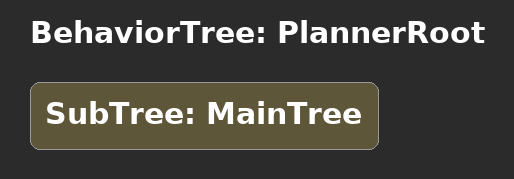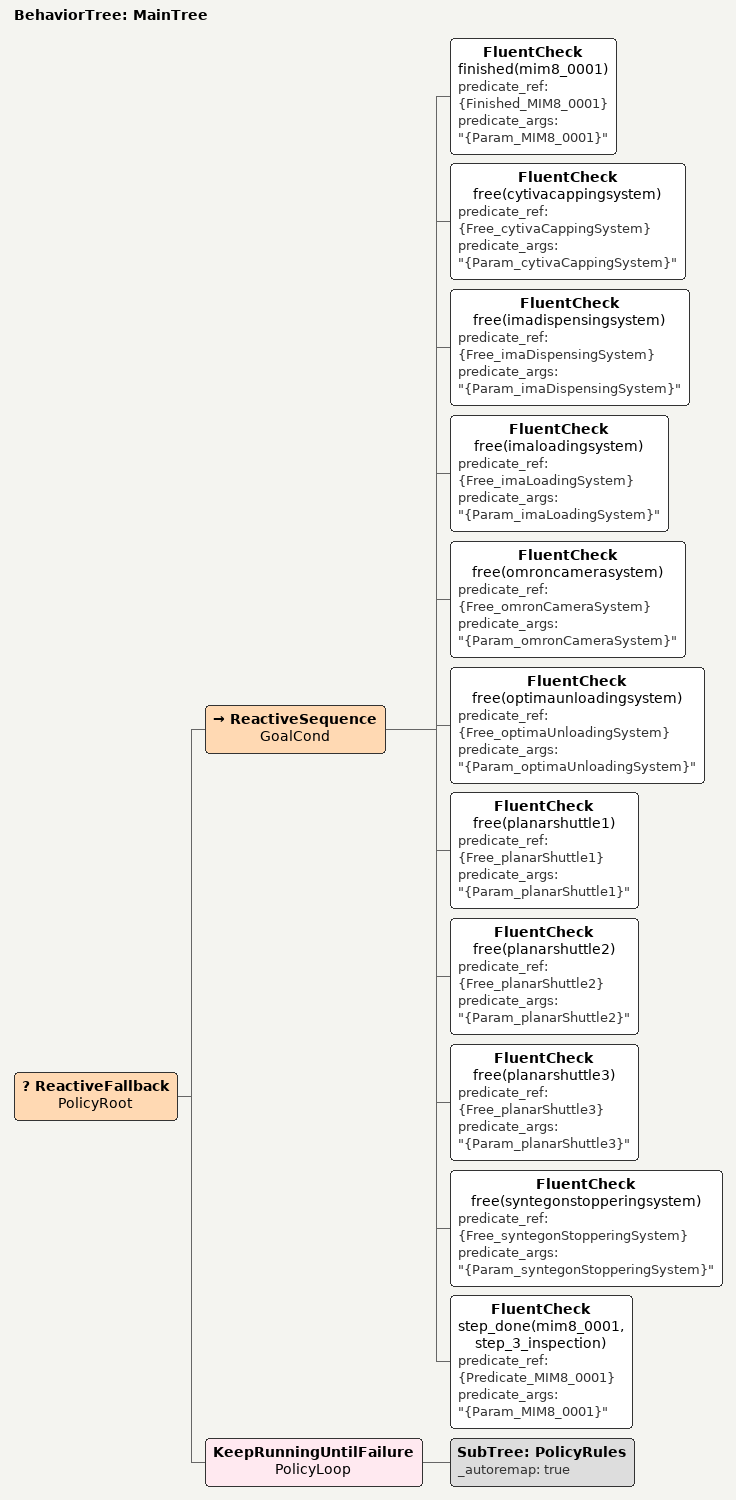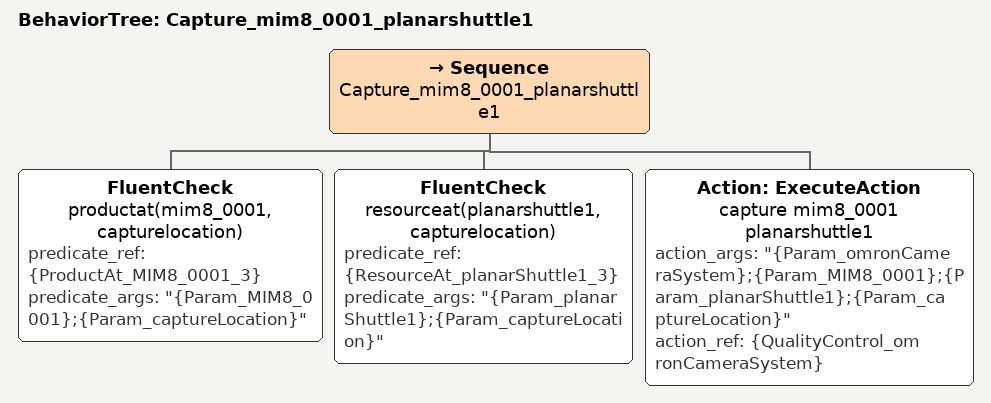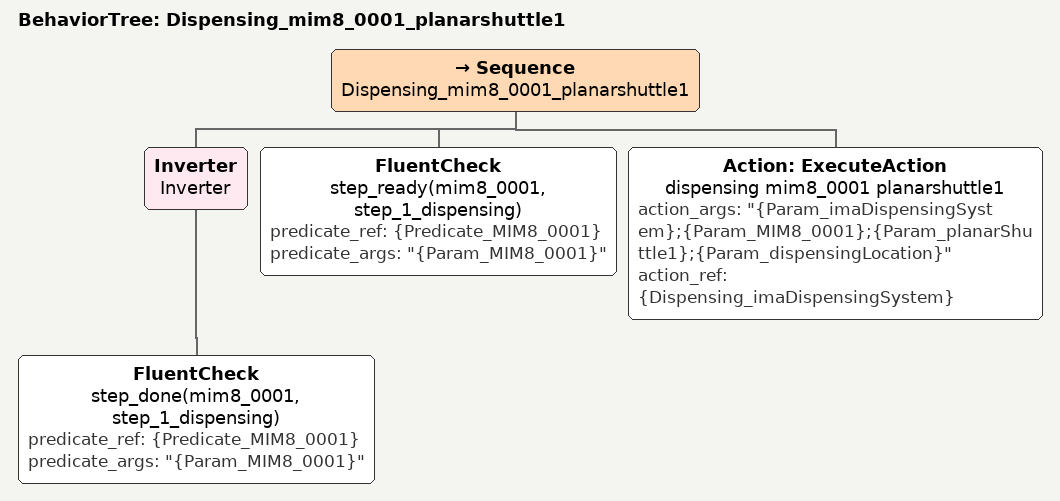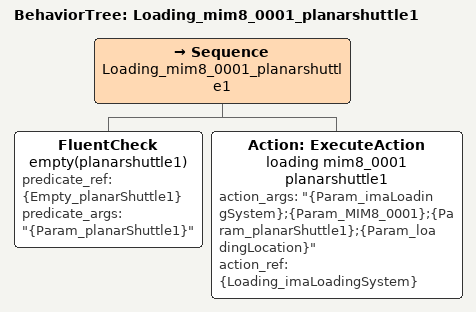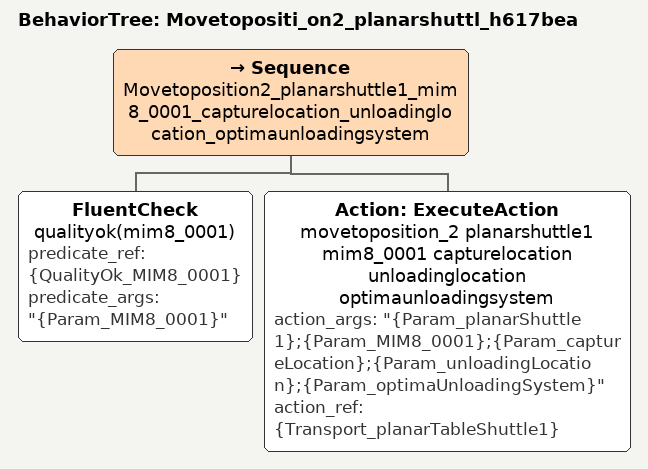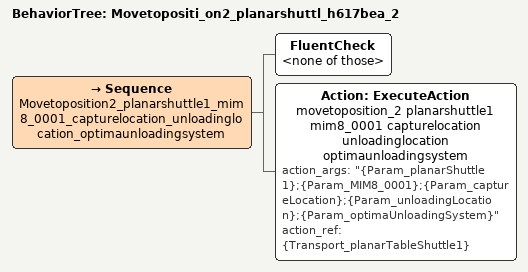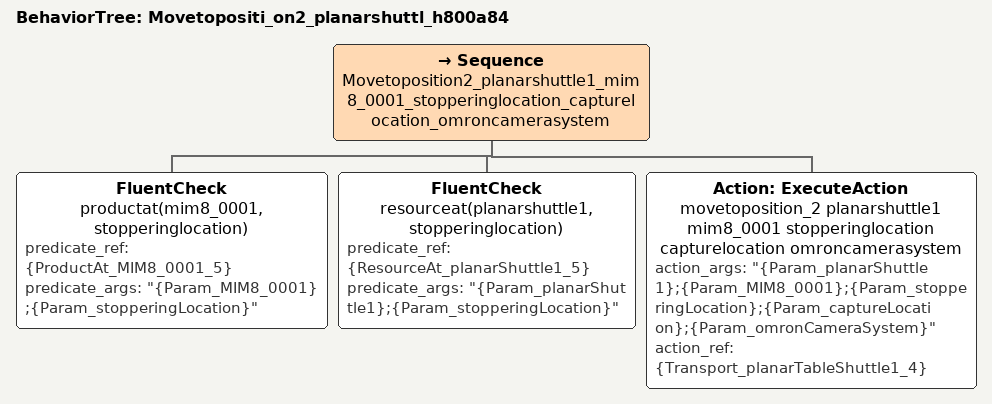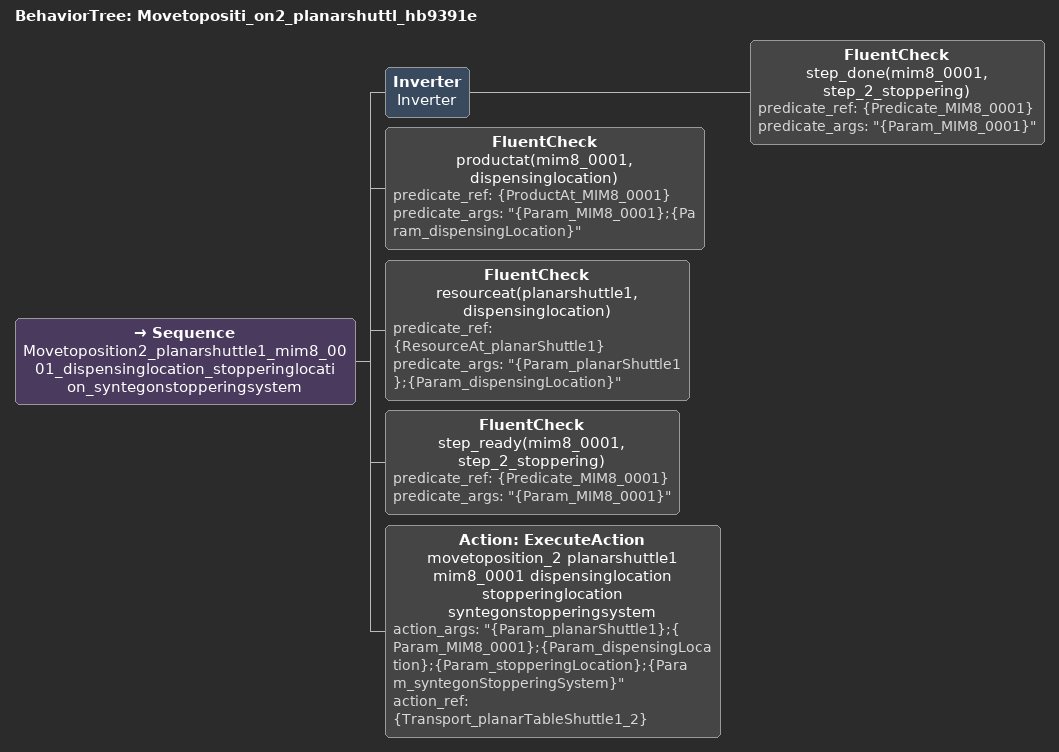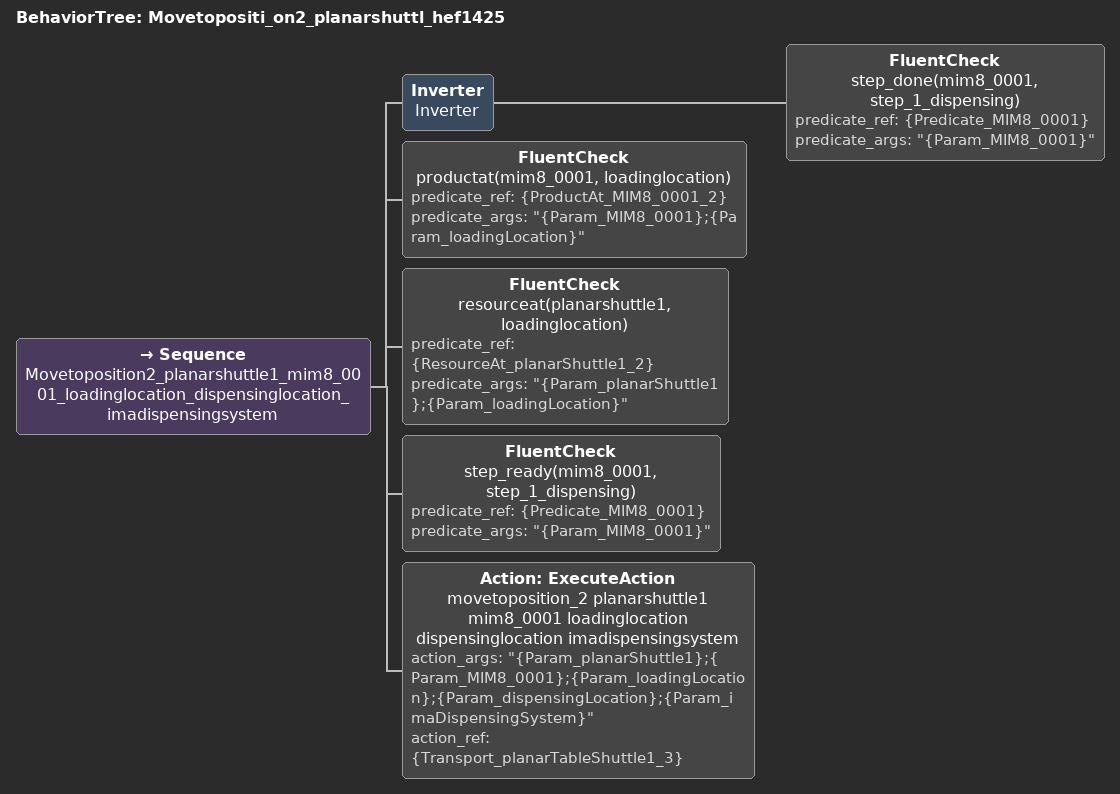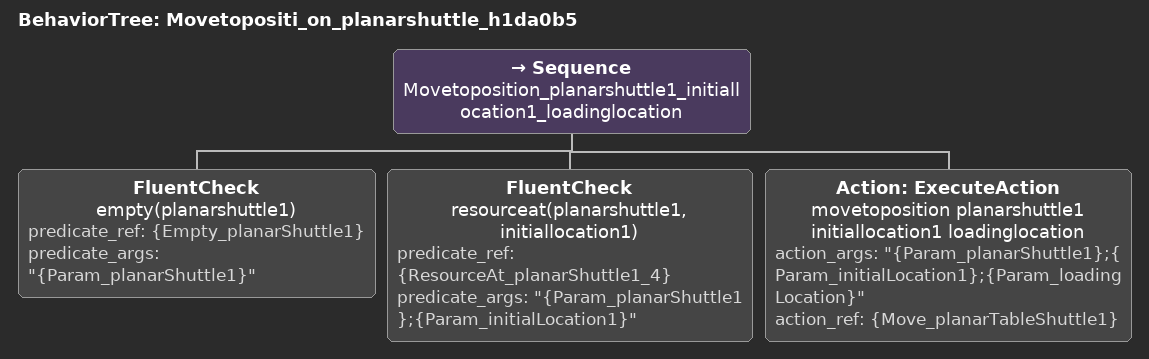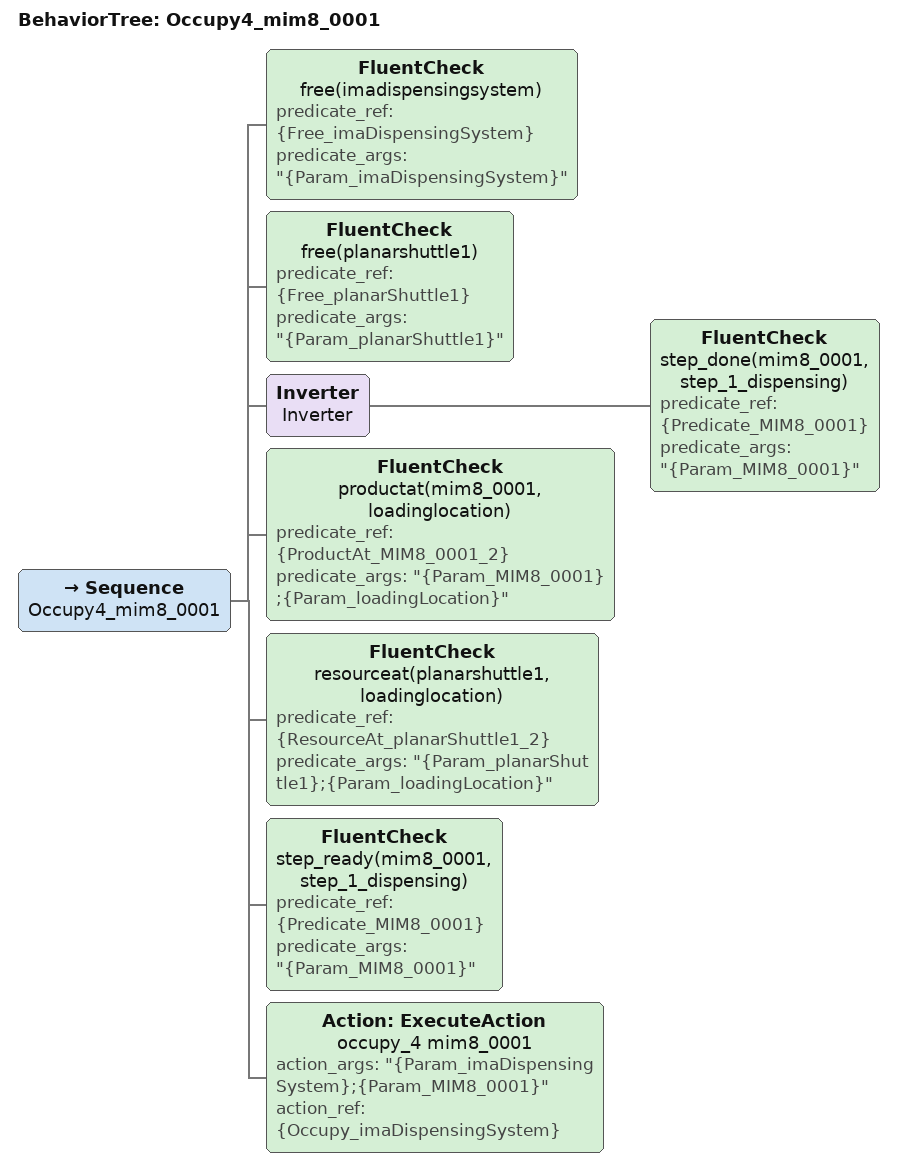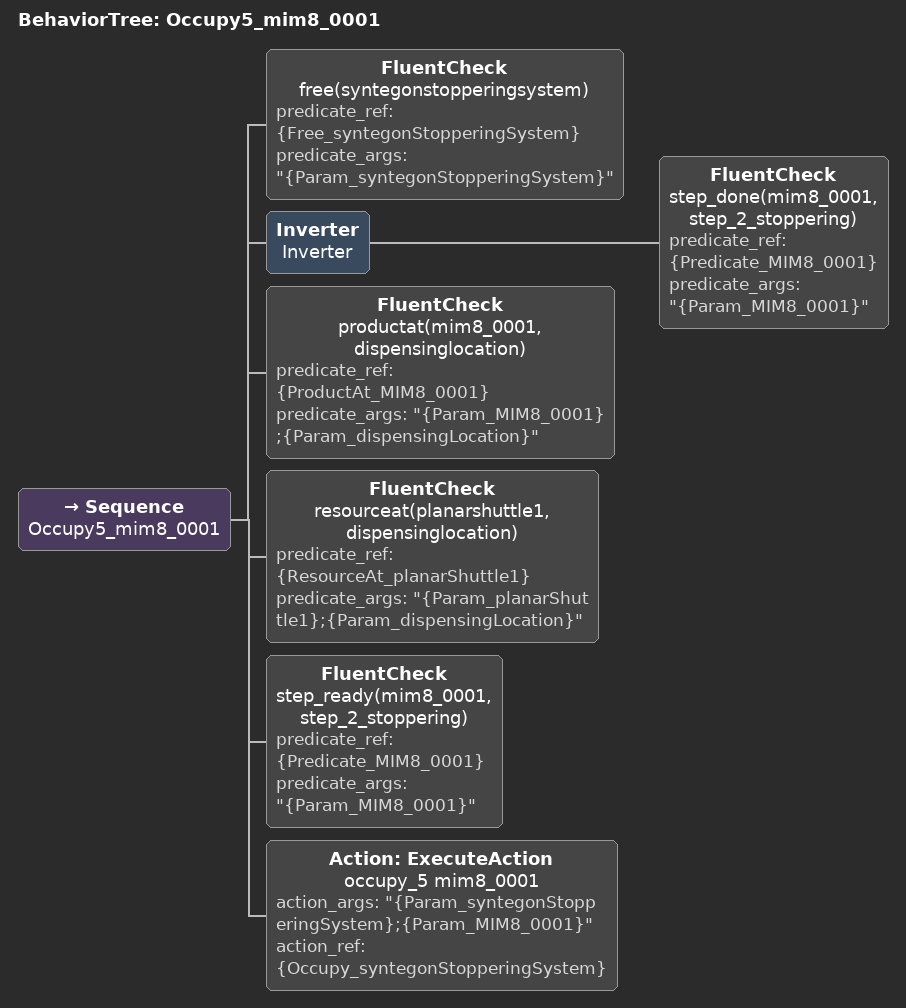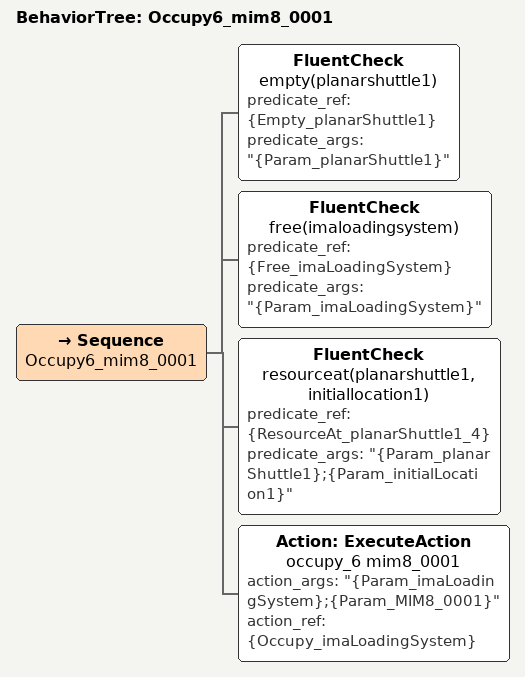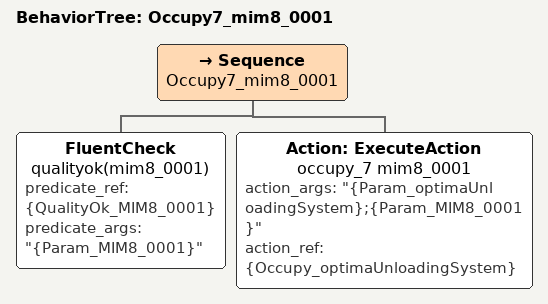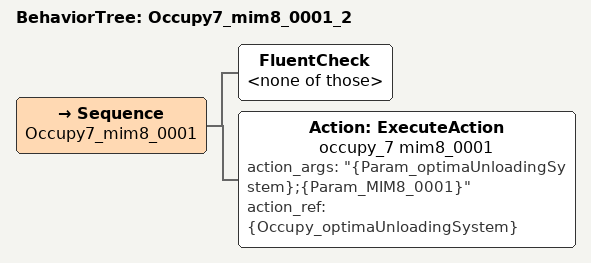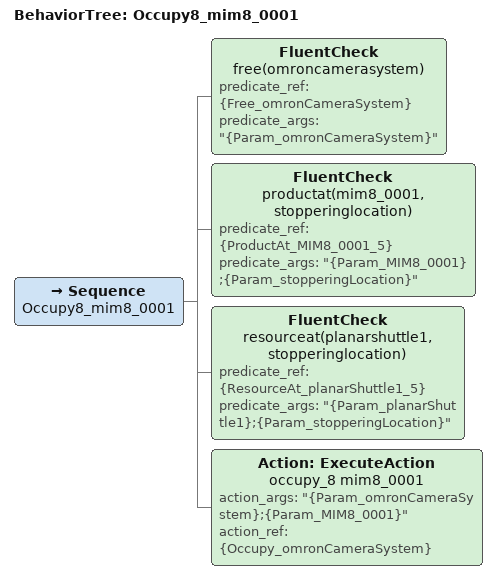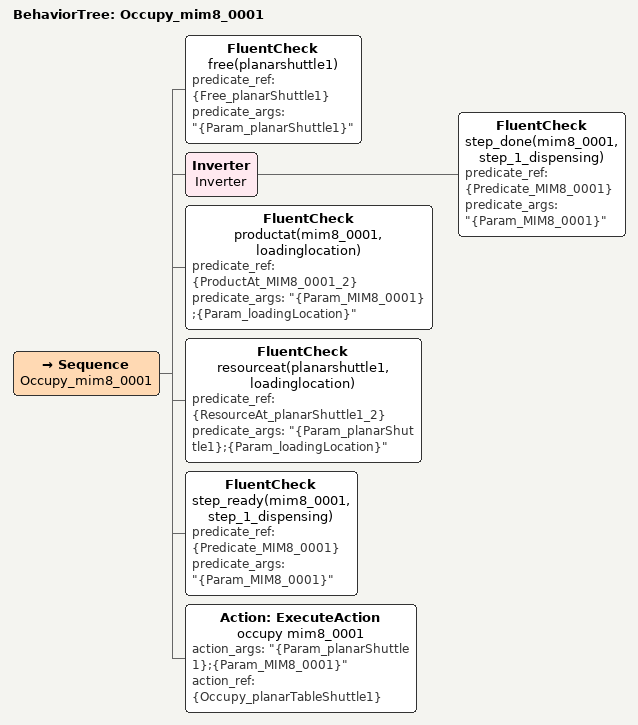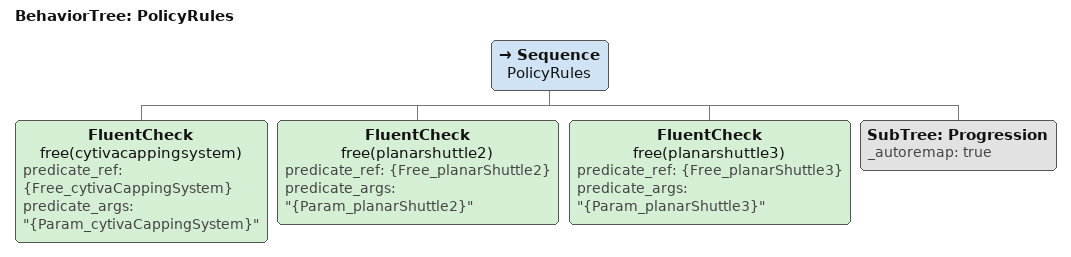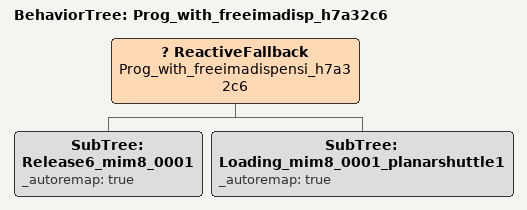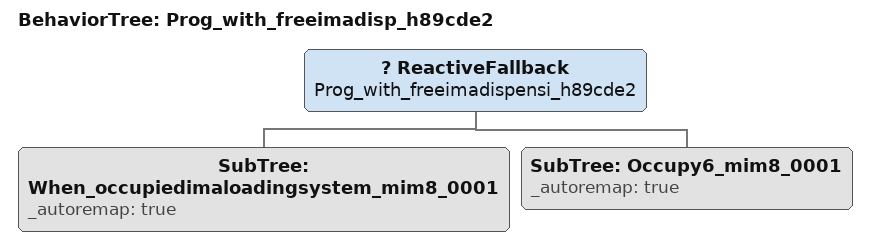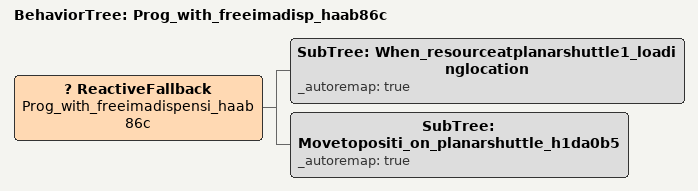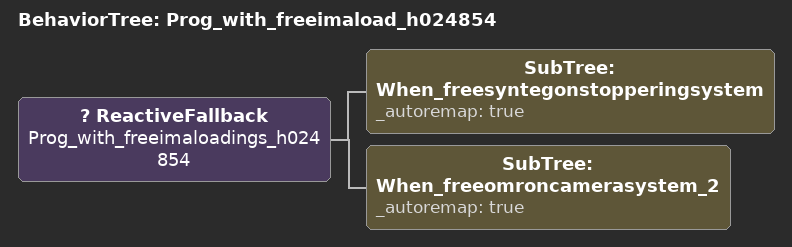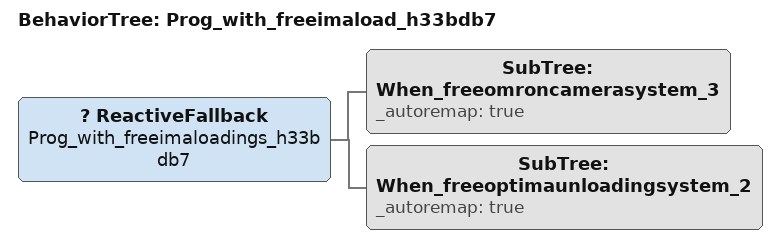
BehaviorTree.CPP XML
<BehaviorTree ID="PlannerRoot">
  <SubTree ID="MainTree"/>
</BehaviorTree>

<BehaviorTree ID="MainTree">
  <ReactiveFallback name="PolicyRoot">
    <ReactiveSequence name="GoalCond">
      <FluentCheck name="finished(mim8_0001)" predicate_ref="{Finished_MIM8_0001}" predicate_args="&quot;{Param_MIM8_0001}&quot;"/>
      <FluentCheck name="free(cytivacappingsystem)" predicate_ref="{Free_cytivaCappingSystem}" predicate_args="&quot;{Param_cytivaCappingSystem}&quot;"/>
      <FluentCheck name="free(imadispensingsystem)" predicate_ref="{Free_imaDispensingSystem}" predicate_args="&quot;{Param_imaDispensingSystem}&quot;"/>
      <FluentCheck name="free(imaloadingsystem)" predicate_ref="{Free_imaLoadingSystem}" predicate_args="&quot;{Param_imaLoadingSystem}&quot;"/>
      <FluentCheck name="free(omroncamerasystem)" predicate_ref="{Free_omronCameraSystem}" predicate_args="&quot;{Param_omronCameraSystem}&quot;"/>
      <FluentCheck name="free(optimaunloadingsystem)" predicate_ref="{Free_optimaUnloadingSystem}" predicate_args="&quot;{Param_optimaUnloadingSystem}&quot;"/>
      <FluentCheck name="free(planarshuttle1)" predicate_ref="{Free_planarShuttle1}" predicate_args="&quot;{Param_planarShuttle1}&quot;"/>
      <FluentCheck name="free(planarshuttle2)" predicate_ref="{Free_planarShuttle2}" predicate_args="&quot;{Param_planarShuttle2}&quot;"/>
      <FluentCheck name="free(planarshuttle3)" predicate_ref="{Free_planarShuttle3}" predicate_args="&quot;{Param_planarShuttle3}&quot;"/>
      <FluentCheck name="free(syntegonstopperingsystem)" predicate_ref="{Free_syntegonStopperingSystem}" predicate_args="&quot;{Param_syntegonStopperingSystem}&quot;"/>
      <FluentCheck name="step_done(mim8_0001, step_3_inspection)" predicate_ref="{Predicate_MIM8_0001}" predicate_args="&quot;{Param_MIM8_0001}&quot;"/>
    </ReactiveSequence>
    <KeepRunningUntilFailure name="PolicyLoop">
      <SubTree ID="PolicyRules" _autoremap="true"/>
    </KeepRunningUntilFailure>
  </ReactiveFallback>
</BehaviorTree>

<BehaviorTree ID="Capture_mim8_0001_planarshuttle1">
  <Sequence name="Capture_mim8_0001_planarshuttle1">
    <FluentCheck name="productat(mim8_0001, capturelocation)" predicate_ref="{ProductAt_MIM8_0001_3}" predicate_args="&quot;{Param_MIM8_0001};{Param_captureLocation}&quot;"/>
    <FluentCheck name="resourceat(planarshuttle1, capturelocation)" predicate_ref="{ResourceAt_planarShuttle1_3}" predicate_args="&quot;{Param_planarShuttle1};{Param_captureLocation}&quot;"/>
    <Action ID="ExecuteAction" name="capture mim8_0001 planarshuttle1" action_args="&quot;{Param_omronCameraSystem};{Param_MIM8_0001};{Param_planarShuttle1};{Param_captureLocation}&quot;" action_ref="{QualityControl_omronCameraSystem}"/>
  </Sequence>
</BehaviorTree>

<BehaviorTree ID="Dispensing_mim8_0001_planarshuttle1">
  <Sequence name="Dispensing_mim8_0001_planarshuttle1">
    <Inverter name="Inverter">
      <FluentCheck name="step_done(mim8_0001, step_1_dispensing)" predicate_ref="{Predicate_MIM8_0001}" predicate_args="&quot;{Param_MIM8_0001}&quot;"/>
    </Inverter>
    <FluentCheck name="step_ready(mim8_0001, step_1_dispensing)" predicate_ref="{Predicate_MIM8_0001}" predicate_args="&quot;{Param_MIM8_0001}&quot;"/>
    <Action ID="ExecuteAction" name="dispensing mim8_0001 planarshuttle1" action_args="&quot;{Param_imaDispensingSystem};{Param_MIM8_0001};{Param_planarShuttle1};{Param_dispensingLocation}&quot;" action_ref="{Dispensing_imaDispensingSystem}"/>
  </Sequence>
</BehaviorTree>

<BehaviorTree ID="Loading_mim8_0001_planarshuttle1">
  <Sequence name="Loading_mim8_0001_planarshuttle1">
    <FluentCheck name="empty(planarshuttle1)" predicate_ref="{Empty_planarShuttle1}" predicate_args="&quot;{Param_planarShuttle1}&quot;"/>
    <Action ID="ExecuteAction" name="loading mim8_0001 planarshuttle1" action_args="&quot;{Param_imaLoadingSystem};{Param_MIM8_0001};{Param_planarShuttle1};{Param_loadingLocation}&quot;" action_ref="{Loading_imaLoadingSystem}"/>
  </Sequence>
</BehaviorTree>

<BehaviorTree ID="Movetopositi_on2_planarshuttl_h617bea">
  <Sequence name="Movetoposition2_planarshuttle1_mim8_0001_capturelocation_unloadinglocation_optimaunloadingsystem">
    <FluentCheck name="qualityok(mim8_0001)" predicate_ref="{QualityOk_MIM8_0001}" predicate_args="&quot;{Param_MIM8_0001}&quot;"/>
    <Action ID="ExecuteAction" name="movetoposition_2 planarshuttle1 mim8_0001 capturelocation unloadinglocation optimaunloadingsystem" action_args="&quot;{Param_planarShuttle1};{Param_MIM8_0001};{Param_captureLocation};{Param_unloadingLocation};{Param_optimaUnloadingSystem}&quot;" action_ref="{Transport_planarTableShuttle1}"/>
  </Sequence>
</BehaviorTree>

<BehaviorTree ID="Movetopositi_on2_planarshuttl_h617bea_2">
  <Sequence name="Movetoposition2_planarshuttle1_mim8_0001_capturelocation_unloadinglocation_optimaunloadingsystem">
    <FluentCheck name="&lt;none of those>"/>
    <Action ID="ExecuteAction" name="movetoposition_2 planarshuttle1 mim8_0001 capturelocation unloadinglocation optimaunloadingsystem" action_args="&quot;{Param_planarShuttle1};{Param_MIM8_0001};{Param_captureLocation};{Param_unloadingLocation};{Param_optimaUnloadingSystem}&quot;" action_ref="{Transport_planarTableShuttle1}"/>
  </Sequence>
</BehaviorTree>

<BehaviorTree ID="Movetopositi_on2_planarshuttl_h800a84">
  <Sequence name="Movetoposition2_planarshuttle1_mim8_0001_stopperinglocation_capturelocation_omroncamerasystem">
    <FluentCheck name="productat(mim8_0001, stopperinglocation)" predicate_ref="{ProductAt_MIM8_0001_5}" predicate_args="&quot;{Param_MIM8_0001};{Param_stopperingLocation}&quot;"/>
    <FluentCheck name="resourceat(planarshuttle1, stopperinglocation)" predicate_ref="{ResourceAt_planarShuttle1_5}" predicate_args="&quot;{Param_planarShuttle1};{Param_stopperingLocation}&quot;"/>
    <Action ID="ExecuteAction" name="movetoposition_2 planarshuttle1 mim8_0001 stopperinglocation capturelocation omroncamerasystem" action_args="&quot;{Param_planarShuttle1};{Param_MIM8_0001};{Param_stopperingLocation};{Param_captureLocation};{Param_omronCameraSystem}&quot;" action_ref="{Transport_planarTableShuttle1_4}"/>
  </Sequence>
</BehaviorTree>

<BehaviorTree ID="Movetopositi_on2_planarshuttl_hb9391e">
  <Sequence name="Movetoposition2_planarshuttle1_mim8_0001_dispensinglocation_stopperinglocation_syntegonstopperingsystem">
    <Inverter name="Inverter">
      <FluentCheck name="step_done(mim8_0001, step_2_stoppering)" predicate_ref="{Predicate_MIM8_0001}" predicate_args="&quot;{Param_MIM8_0001}&quot;"/>
    </Inverter>
    <FluentCheck name="productat(mim8_0001, dispensinglocation)" predicate_ref="{ProductAt_MIM8_0001}" predicate_args="&quot;{Param_MIM8_0001};{Param_dispensingLocation}&quot;"/>
    <FluentCheck name="resourceat(planarshuttle1, dispensinglocation)" predicate_ref="{ResourceAt_planarShuttle1}" predicate_args="&quot;{Param_planarShuttle1};{Param_dispensingLocation}&quot;"/>
    <FluentCheck name="step_ready(mim8_0001, step_2_stoppering)" predicate_ref="{Predicate_MIM8_0001}" predicate_args="&quot;{Param_MIM8_0001}&quot;"/>
    <Action ID="ExecuteAction" name="movetoposition_2 planarshuttle1 mim8_0001 dispensinglocation stopperinglocation syntegonstopperingsystem" action_args="&quot;{Param_planarShuttle1};{Param_MIM8_0001};{Param_dispensingLocation};{Param_stopperingLocation};{Param_syntegonStopperingSystem}&quot;" action_ref="{Transport_planarTableShuttle1_2}"/>
  </Sequence>
</BehaviorTree>

<BehaviorTree ID="Movetopositi_on2_planarshuttl_hef1425">
  <Sequence name="Movetoposition2_planarshuttle1_mim8_0001_loadinglocation_dispensinglocation_imadispensingsystem">
    <Inverter name="Inverter">
      <FluentCheck name="step_done(mim8_0001, step_1_dispensing)" predicate_ref="{Predicate_MIM8_0001}" predicate_args="&quot;{Param_MIM8_0001}&quot;"/>
    </Inverter>
    <FluentCheck name="productat(mim8_0001, loadinglocation)" predicate_ref="{ProductAt_MIM8_0001_2}" predicate_args="&quot;{Param_MIM8_0001};{Param_loadingLocation}&quot;"/>
    <FluentCheck name="resourceat(planarshuttle1, loadinglocation)" predicate_ref="{ResourceAt_planarShuttle1_2}" predicate_args="&quot;{Param_planarShuttle1};{Param_loadingLocation}&quot;"/>
    <FluentCheck name="step_ready(mim8_0001, step_1_dispensing)" predicate_ref="{Predicate_MIM8_0001}" predicate_args="&quot;{Param_MIM8_0001}&quot;"/>
    <Action ID="ExecuteAction" name="movetoposition_2 planarshuttle1 mim8_0001 loadinglocation dispensinglocation imadispensingsystem" action_args="&quot;{Param_planarShuttle1};{Param_MIM8_0001};{Param_loadingLocation};{Param_dispensingLocation};{Param_imaDispensingSystem}&quot;" action_ref="{Transport_planarTableShuttle1_3}"/>
  </Sequence>
</BehaviorTree>

<BehaviorTree ID="Movetopositi_on_planarshuttle_h1da0b5">
  <Sequence name="Movetoposition_planarshuttle1_initiallocation1_loadinglocation">
    <FluentCheck name="empty(planarshuttle1)" predicate_ref="{Empty_planarShuttle1}" predicate_args="&quot;{Param_planarShuttle1}&quot;"/>
    <FluentCheck name="resourceat(planarshuttle1, initiallocation1)" predicate_ref="{ResourceAt_planarShuttle1_4}" predicate_args="&quot;{Param_planarShuttle1};{Param_initialLocation1}&quot;"/>
    <Action ID="ExecuteAction" name="movetoposition planarshuttle1 initiallocation1 loadinglocation" action_args="&quot;{Param_planarShuttle1};{Param_initialLocation1};{Param_loadingLocation}&quot;" action_ref="{Move_planarTableShuttle1}"/>
  </Sequence>
</BehaviorTree>

<BehaviorTree ID="Occupy4_mim8_0001">
  <Sequence name="Occupy4_mim8_0001">
    <FluentCheck name="free(imadispensingsystem)" predicate_ref="{Free_imaDispensingSystem}" predicate_args="&quot;{Param_imaDispensingSystem}&quot;"/>
    <FluentCheck name="free(planarshuttle1)" predicate_ref="{Free_planarShuttle1}" predicate_args="&quot;{Param_planarShuttle1}&quot;"/>
    <Inverter name="Inverter">
      <FluentCheck name="step_done(mim8_0001, step_1_dispensing)" predicate_ref="{Predicate_MIM8_0001}" predicate_args="&quot;{Param_MIM8_0001}&quot;"/>
    </Inverter>
    <FluentCheck name="productat(mim8_0001, loadinglocation)" predicate_ref="{ProductAt_MIM8_0001_2}" predicate_args="&quot;{Param_MIM8_0001};{Param_loadingLocation}&quot;"/>
    <FluentCheck name="resourceat(planarshuttle1, loadinglocation)" predicate_ref="{ResourceAt_planarShuttle1_2}" predicate_args="&quot;{Param_planarShuttle1};{Param_loadingLocation}&quot;"/>
    <FluentCheck name="step_ready(mim8_0001, step_1_dispensing)" predicate_ref="{Predicate_MIM8_0001}" predicate_args="&quot;{Param_MIM8_0001}&quot;"/>
    <Action ID="ExecuteAction" name="occupy_4 mim8_0001" action_args="&quot;{Param_imaDispensingSystem};{Param_MIM8_0001}&quot;" action_ref="{Occupy_imaDispensingSystem}"/>
  </Sequence>
</BehaviorTree>

<BehaviorTree ID="Occupy5_mim8_0001">
  <Sequence name="Occupy5_mim8_0001">
    <FluentCheck name="free(syntegonstopperingsystem)" predicate_ref="{Free_syntegonStopperingSystem}" predicate_args="&quot;{Param_syntegonStopperingSystem}&quot;"/>
    <Inverter name="Inverter">
      <FluentCheck name="step_done(mim8_0001, step_2_stoppering)" predicate_ref="{Predicate_MIM8_0001}" predicate_args="&quot;{Param_MIM8_0001}&quot;"/>
    </Inverter>
    <FluentCheck name="productat(mim8_0001, dispensinglocation)" predicate_ref="{ProductAt_MIM8_0001}" predicate_args="&quot;{Param_MIM8_0001};{Param_dispensingLocation}&quot;"/>
    <FluentCheck name="resourceat(planarshuttle1, dispensinglocation)" predicate_ref="{ResourceAt_planarShuttle1}" predicate_args="&quot;{Param_planarShuttle1};{Param_dispensingLocation}&quot;"/>
    <FluentCheck name="step_ready(mim8_0001, step_2_stoppering)" predicate_ref="{Predicate_MIM8_0001}" predicate_args="&quot;{Param_MIM8_0001}&quot;"/>
    <Action ID="ExecuteAction" name="occupy_5 mim8_0001" action_args="&quot;{Param_syntegonStopperingSystem};{Param_MIM8_0001}&quot;" action_ref="{Occupy_syntegonStopperingSystem}"/>
  </Sequence>
</BehaviorTree>

<BehaviorTree ID="Occupy6_mim8_0001">
  <Sequence name="Occupy6_mim8_0001">
    <FluentCheck name="empty(planarshuttle1)" predicate_ref="{Empty_planarShuttle1}" predicate_args="&quot;{Param_planarShuttle1}&quot;"/>
    <FluentCheck name="free(imaloadingsystem)" predicate_ref="{Free_imaLoadingSystem}" predicate_args="&quot;{Param_imaLoadingSystem}&quot;"/>
    <FluentCheck name="resourceat(planarshuttle1, initiallocation1)" predicate_ref="{ResourceAt_planarShuttle1_4}" predicate_args="&quot;{Param_planarShuttle1};{Param_initialLocation1}&quot;"/>
    <Action ID="ExecuteAction" name="occupy_6 mim8_0001" action_args="&quot;{Param_imaLoadingSystem};{Param_MIM8_0001}&quot;" action_ref="{Occupy_imaLoadingSystem}"/>
  </Sequence>
</BehaviorTree>

<BehaviorTree ID="Occupy7_mim8_0001">
  <Sequence name="Occupy7_mim8_0001">
    <FluentCheck name="qualityok(mim8_0001)" predicate_ref="{QualityOk_MIM8_0001}" predicate_args="&quot;{Param_MIM8_0001}&quot;"/>
    <Action ID="ExecuteAction" name="occupy_7 mim8_0001" action_args="&quot;{Param_optimaUnloadingSystem};{Param_MIM8_0001}&quot;" action_ref="{Occupy_optimaUnloadingSystem}"/>
  </Sequence>
</BehaviorTree>

<BehaviorTree ID="Occupy7_mim8_0001_2">
  <Sequence name="Occupy7_mim8_0001">
    <FluentCheck name="&lt;none of those>"/>
    <Action ID="ExecuteAction" name="occupy_7 mim8_0001" action_args="&quot;{Param_optimaUnloadingSystem};{Param_MIM8_0001}&quot;" action_ref="{Occupy_optimaUnloadingSystem}"/>
  </Sequence>
</BehaviorTree>

<BehaviorTree ID="Occupy8_mim8_0001">
  <Sequence name="Occupy8_mim8_0001">
    <FluentCheck name="free(omroncamerasystem)" predicate_ref="{Free_omronCameraSystem}" predicate_args="&quot;{Param_omronCameraSystem}&quot;"/>
    <FluentCheck name="productat(mim8_0001, stopperinglocation)" predicate_ref="{ProductAt_MIM8_0001_5}" predicate_args="&quot;{Param_MIM8_0001};{Param_stopperingLocation}&quot;"/>
    <FluentCheck name="resourceat(planarshuttle1, stopperinglocation)" predicate_ref="{ResourceAt_planarShuttle1_5}" predicate_args="&quot;{Param_planarShuttle1};{Param_stopperingLocation}&quot;"/>
    <Action ID="ExecuteAction" name="occupy_8 mim8_0001" action_args="&quot;{Param_omronCameraSystem};{Param_MIM8_0001}&quot;" action_ref="{Occupy_omronCameraSystem}"/>
  </Sequence>
</BehaviorTree>

<BehaviorTree ID="Occupy_mim8_0001">
  <Sequence name="Occupy_mim8_0001">
    <FluentCheck name="free(planarshuttle1)" predicate_ref="{Free_planarShuttle1}" predicate_args="&quot;{Param_planarShuttle1}&quot;"/>
    <Inverter name="Inverter">
      <FluentCheck name="step_done(mim8_0001, step_1_dispensing)" predicate_ref="{Predicate_MIM8_0001}" predicate_args="&quot;{Param_MIM8_0001}&quot;"/>
    </Inverter>
    <FluentCheck name="productat(mim8_0001, loadinglocation)" predicate_ref="{ProductAt_MIM8_0001_2}" predicate_args="&quot;{Param_MIM8_0001};{Param_loadingLocation}&quot;"/>
    <FluentCheck name="resourceat(planarshuttle1, loadinglocation)" predicate_ref="{ResourceAt_planarShuttle1_2}" predicate_args="&quot;{Param_planarShuttle1};{Param_loadingLocation}&quot;"/>
    <FluentCheck name="step_ready(mim8_0001, step_1_dispensing)" predicate_ref="{Predicate_MIM8_0001}" predicate_args="&quot;{Param_MIM8_0001}&quot;"/>
    <Action ID="ExecuteAction" name="occupy mim8_0001" action_args="&quot;{Param_planarShuttle1};{Param_MIM8_0001}&quot;" action_ref="{Occupy_planarTableShuttle1}"/>
  </Sequence>
</BehaviorTree>

<BehaviorTree ID="PolicyRules">
  <Sequence name="PolicyRules">
    <FluentCheck name="free(cytivacappingsystem)" predicate_ref="{Free_cytivaCappingSystem}" predicate_args="&quot;{Param_cytivaCappingSystem}&quot;"/>
    <FluentCheck name="free(planarshuttle2)" predicate_ref="{Free_planarShuttle2}" predicate_args="&quot;{Param_planarShuttle2}&quot;"/>
    <FluentCheck name="free(planarshuttle3)" predicate_ref="{Free_planarShuttle3}" predicate_args="&quot;{Param_planarShuttle3}&quot;"/>
    <SubTree ID="Progression" _autoremap="true"/>
  </Sequence>
</BehaviorTree>

<BehaviorTree ID="Prog_with_freeimadisp_h7a32c6">
  <ReactiveFallback name="Prog_with_freeimadispensi_h7a32c6">
    <SubTree ID="Release6_mim8_0001" _autoremap="true"/>
    <SubTree ID="Loading_mim8_0001_planarshuttle1" _autoremap="true"/>
  </ReactiveFallback>
</BehaviorTree>

<BehaviorTree ID="Prog_with_freeimadisp_h89cde2">
  <ReactiveFallback name="Prog_with_freeimadispensi_h89cde2">
    <SubTree ID="When_occupiedimaloadingsystem_mim8_0001" _autoremap="true"/>
    <SubTree ID="Occupy6_mim8_0001" _autoremap="true"/>
  </ReactiveFallback>
</BehaviorTree>

<BehaviorTree ID="Prog_with_freeimadisp_haab86c">
  <ReactiveFallback name="Prog_with_freeimadispensi_haab86c">
    <SubTree ID="When_resourceatplanarshuttle1_loadinglocation" _autoremap="true"/>
    <SubTree ID="Movetopositi_on_planarshuttle_h1da0b5" _autoremap="true"/>
  </ReactiveFallback>
</BehaviorTree>

<BehaviorTree ID="Prog_with_freeimaload_h024854">
  <ReactiveFallback name="Prog_with_freeimaloadings_h024854">
    <SubTree ID="When_freesyntegonstopperingsystem" _autoremap="true"/>
    <SubTree ID="When_freeomroncamerasystem_2" _autoremap="true"/>
  </ReactiveFallback>
</BehaviorTree>

<BehaviorTree ID="Prog_with_freeimaload_h33bdb7">
  <ReactiveFallback name="Prog_with_freeimaloadings_h33bdb7">
    <SubTree ID="When_freeomroncamerasystem_3" _autoremap="true"/>
    <SubTree ID="When_freeoptimaunloadingsystem_2" _autoremap="true"/>
  </ReactiveFallback>
</BehaviorTree>
